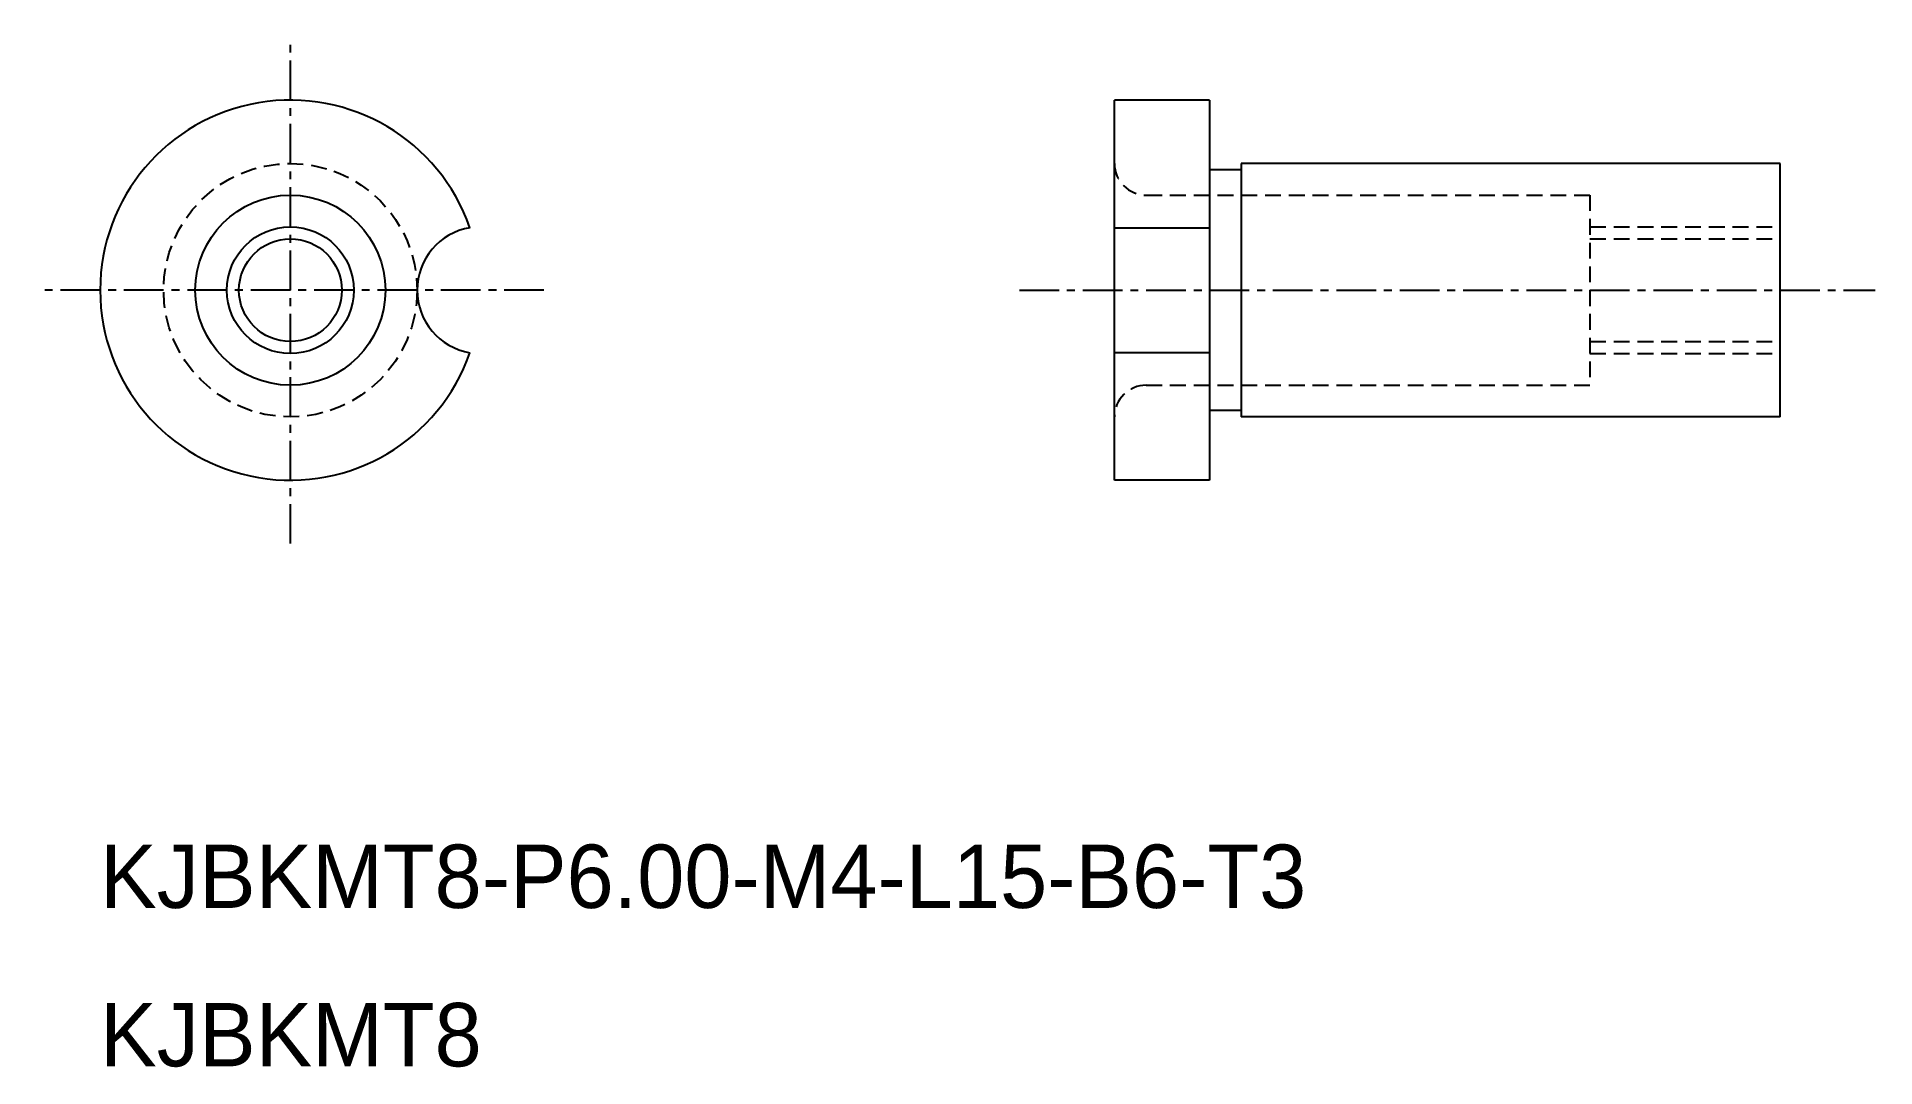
# Model space of a CAD drawing. Extents: x -1202.3 to -1144.3, y -886.9 to -854.4.
import ezdxf

# ---------------------------------------------------------------- set-up
doc = ezdxf.new("R2010")
doc.units = 0
doc.linetypes.add('CENTER', pattern=[2, 1.25, -0.25, 0.25, -0.25])
doc.linetypes.add('DASHED', pattern=[0.75, 0.5, -0.25])
doc.layers.get('0').update_dxf_attribs({"linetype": 'CONTINUOUS'})
doc.layers.add('CENTER', color=1, linetype='CENTER')

msp = doc.modelspace()

# ---------------------------------------------------------------- linework, layer by layer
at = {"color": 7, "linetype": 'CONTINUOUS'}
for p, q in [((-1168.322, -868.37), (-1168.322, -856.37)), ((-1165.322, -856.37), (-1168.322, -856.37)), ((-1165.322, -856.37), (-1165.322, -868.37)), ((-1164.322, -858.37), (-1164.322, -858.67)), ((-1147.322, -858.37), (-1164.322, -858.37)), ((-1147.322, -866.37), (-1147.322, -858.37)), ((-1164.322, -858.57), (-1165.322, -858.57)), ((-1164.322, -858.67), (-1164.322, -866.37)), ((-1168.322, -860.398), (-1165.322, -860.398)), ((-1168.322, -864.342), (-1165.322, -864.342)), ((-1164.322, -866.17), (-1165.322, -866.17)), ((-1147.322, -866.37), (-1164.322, -866.37)), ((-1165.322, -868.37), (-1168.322, -868.37))]:
    msp.add_line(p, q, dxfattribs=at)
at = {"color": 3, "linetype": 'DASHED'}
for p, q in [((-1167.322, -859.37), (-1153.322, -859.37)), ((-1153.322, -859.37), (-1153.322, -865.37)), ((-1153.322, -860.37), (-1147.322, -860.37)), ((-1153.322, -860.749), (-1147.322, -860.749)), ((-1153.322, -863.991), (-1147.322, -863.991)), ((-1153.322, -864.37), (-1147.322, -864.37)), ((-1167.322, -865.37), (-1153.322, -865.37))]:
    msp.add_line(p, q, dxfattribs=at)
msp.add_circle((-1194.322, -862.37), 4, dxfattribs=at)
at = {"color": 7, "linetype": 'CONTINUOUS'}
for radius in [3, 1.621]:
    msp.add_circle((-1194.322, -862.37), radius, dxfattribs=at)
at = {"color": 3}
msp.add_circle((-1194.322, -862.37), 2, dxfattribs=at)
at = {"color": 7, "linetype": 'CONTINUOUS'}
for centre, radius, start, end in [((-1194.322, -862.37), 6, 19.18814, 340.81186), ((-1188.322, -862.37), 2, 99.59407, 260.40593)]:
    msp.add_arc(centre, radius, start, end, dxfattribs=at)
at = {"color": 3, "linetype": 'DASHED'}
for centre, start, end in [((-1167.322, -858.37), 180, 270), ((-1167.322, -866.37), 90, 180)]:
    msp.add_arc(centre, 1, start, end, dxfattribs=at)
at = {"layer": 'CENTER', "color": 1, "linetype": 'CENTER'}
for p, q in [((-1194.322, -870.37), (-1194.322, -854.37)), ((-1186.322, -862.37), (-1202.322, -862.37)), ((-1171.322, -862.37), (-1144.322, -862.37))]:
    msp.add_line(p, q, dxfattribs=at)

# ---------------------------------------------------------------- texts
at = {"color": 7, "linetype": 'CONTINUOUS'}
for s, p in [('KJBKMT8-P6.00-M4-L15-B6-T3', (-1200.322, -881.87)), ('KJBKMT8', (-1200.322, -886.87))]:
    msp.add_text(s, height=2, dxfattribs=at).set_placement(p)

doc.saveas('drawing.dxf')
